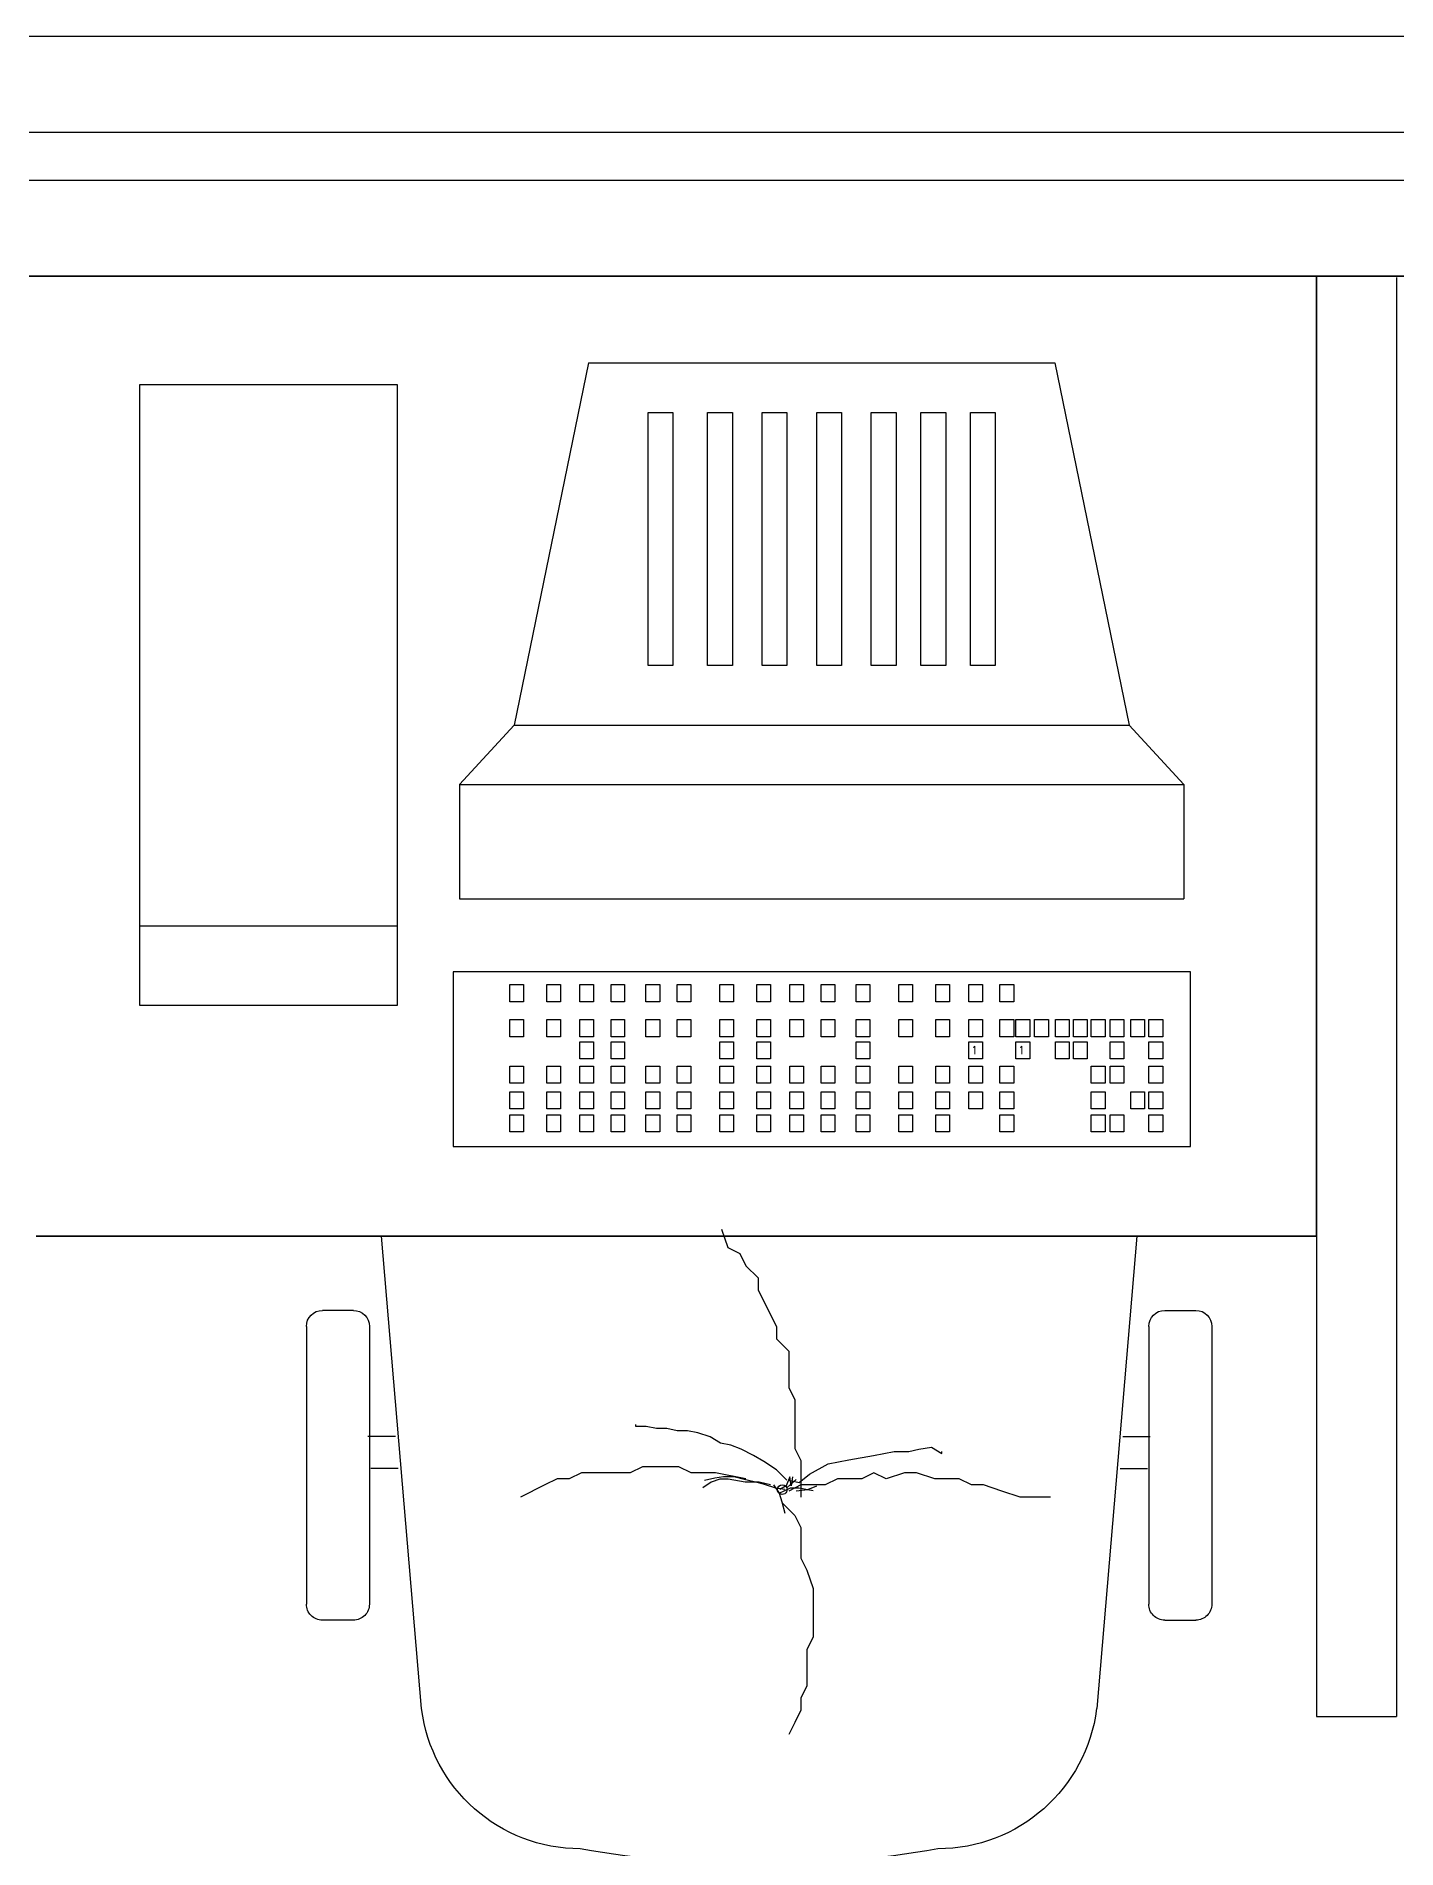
# Model space of a CAD drawing. Header units: metres. Extents: x 114 to 241, y 266 to 640.
# Drawn here: x 129.359 to 130.21, y 281.229 to 282.362 of the extents above; entities that cross this region are included whole.
import ezdxf

# ---------------------------------------------------------------- set-up
doc = ezdxf.new("R2010")
doc.units = ezdxf.units.M
doc.layers.add('Carimbo', color=7, linetype='Continuous')
doc.styles.add('ROMANS', font='romans')

msp = doc.modelspace()

# ---------------------------------------------------------------- linework, layer by layer
at = {"layer": 'Carimbo'}
for p, q in [((115.4094, 282.3616), (131.4094, 282.3616)), ((128.7594, 282.3616), (130.7594, 282.3616)), ((128.7594, 282.3016), (130.7594, 282.3016)), ((128.7594, 282.2716), (130.7594, 282.2716)), ((128.2594, 282.2116), (131.2594, 282.2116)), ((131.0094, 282.2116), (128.4594, 282.2116)), ((128.7594, 282.2116), (130.7594, 282.2116)), ((130.1594, 282.2115, -0.4318), (130.1594, 281.3116, -0.5099)), ((130.2094, 282.2108, -0.5334), (130.2094, 281.3116, -0.5334)), ((129.7045, 282.1575), (129.658, 281.9311)), ((129.7045, 282.1575), (129.9959, 282.1575)), ((129.9959, 282.1575), (130.0424, 281.9311)), ((129.4239, 282.1438), (129.4239, 281.756)), ((129.5851, 282.1438), (129.4239, 282.1438)), ((129.5851, 281.756), (129.5851, 282.1438)), ((129.7417, 281.9683), (129.7417, 282.1265)), ((129.7417, 282.1265), (129.7572, 282.1265)), ((129.7572, 282.1265), (129.7572, 281.9683)), ((129.7789, 281.9683), (129.7789, 282.1265)), ((129.7789, 282.1265), (129.7944, 282.1265)), ((129.7944, 282.1265), (129.7944, 281.9683)), ((129.813, 281.9683), (129.813, 282.1265)), ((129.813, 282.1265), (129.8285, 282.1265)), ((129.8285, 282.1265), (129.8285, 281.9683)), ((129.8471, 281.9683), (129.8471, 282.1265)), ((129.8471, 282.1265), (129.8626, 282.1265)), ((129.8626, 282.1265), (129.8626, 281.9683)), ((129.8812, 281.9683), (129.8812, 282.1265)), ((129.8812, 282.1265), (129.8967, 282.1265)), ((129.8967, 282.1265), (129.8967, 281.9683)), ((129.9122, 281.9683), (129.9122, 282.1265)), ((129.9122, 282.1265), (129.9277, 282.1265)), ((129.9277, 282.1265), (129.9277, 281.9683)), ((129.9432, 281.9683), (129.9432, 282.1265)), ((129.9432, 282.1265), (129.9587, 282.1265)), ((129.9587, 282.1265), (129.9587, 281.9683)), ((129.7572, 281.9683), (129.7417, 281.9683)), ((129.7944, 281.9683), (129.7789, 281.9683)), ((129.8285, 281.9683), (129.813, 281.9683)), ((129.8626, 281.9683), (129.8471, 281.9683)), ((129.8967, 281.9683), (129.8812, 281.9683)), ((129.9277, 281.9683), (129.9122, 281.9683)), ((129.9587, 281.9683), (129.9432, 281.9683)), ((129.658, 281.9311), (129.6239, 281.8939)), ((129.658, 281.9311), (130.0424, 281.9311)), ((130.0424, 281.9311), (130.0765, 281.8939)), ((129.6239, 281.8939), (129.6239, 281.8225)), ((129.6239, 281.8939), (130.0765, 281.8939)), ((130.0765, 281.8939), (130.0765, 281.8225)), ((129.6239, 281.8225), (130.0765, 281.8225)), ((129.4239, 281.8057), (129.5851, 281.8057)), ((129.62, 281.7769), (129.62, 281.6677)), ((130.0806, 281.7769), (129.62, 281.7769)), ((130.0806, 281.6677), (130.0806, 281.7769)), ((129.6554, 281.7582), (129.6554, 281.7689)), ((129.6554, 281.7689), (129.6639, 281.7689)), ((129.6639, 281.7582), (129.6554, 281.7582)), ((129.6639, 281.7689), (129.6639, 281.7582)), ((129.6785, 281.7582), (129.6785, 281.7689)), ((129.6785, 281.7689), (129.687, 281.7689)), ((129.687, 281.7582), (129.6785, 281.7582)), ((129.687, 281.7689), (129.687, 281.7582)), ((129.6991, 281.7582), (129.6991, 281.7689)), ((129.6991, 281.7689), (129.7077, 281.7689)), ((129.7077, 281.7582), (129.6991, 281.7582)), ((129.7077, 281.7689), (129.7077, 281.7582)), ((129.7186, 281.7582), (129.7186, 281.7689)), ((129.7186, 281.7689), (129.7271, 281.7689)), ((129.7271, 281.7582), (129.7186, 281.7582)), ((129.7271, 281.7689), (129.7271, 281.7582)), ((129.7404, 281.7582), (129.7404, 281.7689)), ((129.7404, 281.7689), (129.749, 281.7689)), ((129.749, 281.7582), (129.7404, 281.7582)), ((129.749, 281.7689), (129.749, 281.7582)), ((129.7599, 281.7582), (129.7599, 281.7689)), ((129.7599, 281.7689), (129.7685, 281.7689)), ((129.7685, 281.7582), (129.7599, 281.7582)), ((129.7685, 281.7689), (129.7685, 281.7582)), ((129.7866, 281.7582), (129.7866, 281.7689)), ((129.7866, 281.7689), (129.7952, 281.7689)), ((129.7952, 281.7582), (129.7866, 281.7582)), ((129.7952, 281.7689), (129.7952, 281.7582)), ((129.8097, 281.7582), (129.8097, 281.7689)), ((129.8097, 281.7689), (129.8183, 281.7689)), ((129.8183, 281.7582), (129.8097, 281.7582)), ((129.8183, 281.7689), (129.8183, 281.7582)), ((129.8304, 281.7582), (129.8304, 281.7689)), ((129.8304, 281.7689), (129.8389, 281.7689)), ((129.8389, 281.7582), (129.8304, 281.7582)), ((129.8389, 281.7689), (129.8389, 281.7582)), ((129.8498, 281.7582), (129.8498, 281.7689)), ((129.8498, 281.7689), (129.8584, 281.7689)), ((129.8584, 281.7582), (129.8498, 281.7582)), ((129.8584, 281.7689), (129.8584, 281.7582)), ((129.8717, 281.7582), (129.8717, 281.7689)), ((129.8717, 281.7689), (129.8803, 281.7689)), ((129.8803, 281.7582), (129.8717, 281.7582)), ((129.8803, 281.7689), (129.8803, 281.7582)), ((129.8984, 281.7582), (129.8984, 281.7689)), ((129.8984, 281.7689), (129.907, 281.7689)), ((129.907, 281.7582), (129.8984, 281.7582)), ((129.907, 281.7689), (129.907, 281.7582)), ((129.9215, 281.7582), (129.9215, 281.7689)), ((129.9215, 281.7689), (129.9301, 281.7689)), ((129.9301, 281.7582), (129.9215, 281.7582)), ((129.9301, 281.7689), (129.9301, 281.7582)), ((129.9422, 281.7582), (129.9422, 281.7689)), ((129.9422, 281.7689), (129.9507, 281.7689)), ((129.9507, 281.7582), (129.9422, 281.7582)), ((129.9507, 281.7689), (129.9507, 281.7582)), ((129.9616, 281.7582), (129.9616, 281.7689)), ((129.9616, 281.7689), (129.9702, 281.7689)), ((129.9702, 281.7582), (129.9616, 281.7582)), ((129.9702, 281.7689), (129.9702, 281.7582)), ((129.4239, 281.756), (129.5851, 281.756)), ((129.6554, 281.7363), (129.6554, 281.7471)), ((129.6554, 281.7471), (129.6639, 281.7471)), ((129.6639, 281.7471), (129.6639, 281.7363)), ((129.6785, 281.7363), (129.6785, 281.7471)), ((129.6785, 281.7471), (129.687, 281.7471)), ((129.687, 281.7471), (129.687, 281.7363)), ((129.6991, 281.7363), (129.6991, 281.7471)), ((129.6991, 281.7471), (129.7077, 281.7471)), ((129.7077, 281.7471), (129.7077, 281.7363)), ((129.7186, 281.7363), (129.7186, 281.7471)), ((129.7186, 281.7471), (129.7271, 281.7471)), ((129.7271, 281.7471), (129.7271, 281.7363)), ((129.7404, 281.7363), (129.7404, 281.7471)), ((129.7404, 281.7471), (129.749, 281.7471)), ((129.749, 281.7471), (129.749, 281.7363)), ((129.7599, 281.7363), (129.7599, 281.7471)), ((129.7599, 281.7471), (129.7685, 281.7471)), ((129.7685, 281.7471), (129.7685, 281.7363)), ((129.7866, 281.7363), (129.7866, 281.7471)), ((129.7866, 281.7471), (129.7952, 281.7471)), ((129.7952, 281.7471), (129.7952, 281.7363)), ((129.8097, 281.7363), (129.8097, 281.7471)), ((129.8097, 281.7471), (129.8183, 281.7471)), ((129.8183, 281.7471), (129.8183, 281.7363)), ((129.8304, 281.7363), (129.8304, 281.7471)), ((129.8304, 281.7471), (129.8389, 281.7471)), ((129.8389, 281.7471), (129.8389, 281.7363)), ((129.8498, 281.7363), (129.8498, 281.7471)), ((129.8498, 281.7471), (129.8584, 281.7471)), ((129.8584, 281.7471), (129.8584, 281.7363)), ((129.8717, 281.7363), (129.8717, 281.7471)), ((129.8717, 281.7471), (129.8803, 281.7471)), ((129.8803, 281.7471), (129.8803, 281.7363)), ((129.8984, 281.7363), (129.8984, 281.7471)), ((129.8984, 281.7471), (129.907, 281.7471)), ((129.907, 281.7471), (129.907, 281.7363)), ((129.9215, 281.7363), (129.9215, 281.7471)), ((129.9215, 281.7471), (129.9301, 281.7471)), ((129.9301, 281.7471), (129.9301, 281.7363)), ((129.9422, 281.7363), (129.9422, 281.7471)), ((129.9422, 281.7471), (129.9507, 281.7471)), ((129.9507, 281.7471), (129.9507, 281.7363)), ((129.9616, 281.7363), (129.9616, 281.7471)), ((129.9616, 281.7471), (129.9702, 281.7471)), ((129.9702, 281.7471), (129.9702, 281.7363)), ((129.9716, 281.7363), (129.9716, 281.7471)), ((129.9716, 281.7471), (129.9802, 281.7471)), ((129.9802, 281.7471), (129.9802, 281.7363)), ((129.9833, 281.7363), (129.9833, 281.7471)), ((129.9833, 281.7471), (129.9919, 281.7471)), ((129.9919, 281.7471), (129.9919, 281.7363)), ((129.9963, 281.7363), (129.9963, 281.7471)), ((129.9963, 281.7471), (130.0049, 281.7471)), ((130.0049, 281.7471), (130.0049, 281.7363)), ((130.0076, 281.7363), (130.0076, 281.7471)), ((130.0076, 281.7471), (130.0162, 281.7471)), ((130.0162, 281.7471), (130.0162, 281.7363)), ((130.0187, 281.7363), (130.0187, 281.7471)), ((130.0187, 281.7471), (130.0273, 281.7471)), ((130.0273, 281.7471), (130.0273, 281.7363)), ((130.0304, 281.7363), (130.0304, 281.7471)), ((130.0304, 281.7471), (130.039, 281.7471)), ((130.039, 281.7471), (130.039, 281.7363)), ((130.0435, 281.7363), (130.0435, 281.7471)), ((130.0435, 281.7471), (130.052, 281.7471)), ((130.052, 281.7471), (130.052, 281.7363)), ((130.0547, 281.7363), (130.0547, 281.7471)), ((130.0547, 281.7471), (130.0633, 281.7471)), ((130.0633, 281.7471), (130.0633, 281.7363)), ((129.6639, 281.7363), (129.6554, 281.7363)), ((129.687, 281.7363), (129.6785, 281.7363)), ((129.7077, 281.7363), (129.6991, 281.7363)), ((129.7271, 281.7363), (129.7186, 281.7363)), ((129.749, 281.7363), (129.7404, 281.7363)), ((129.7685, 281.7363), (129.7599, 281.7363)), ((129.7952, 281.7363), (129.7866, 281.7363)), ((129.8183, 281.7363), (129.8097, 281.7363)), ((129.8389, 281.7363), (129.8304, 281.7363)), ((129.8584, 281.7363), (129.8498, 281.7363)), ((129.8803, 281.7363), (129.8717, 281.7363)), ((129.907, 281.7363), (129.8984, 281.7363)), ((129.9301, 281.7363), (129.9215, 281.7363)), ((129.9507, 281.7363), (129.9422, 281.7363)), ((129.9702, 281.7363), (129.9616, 281.7363)), ((129.9802, 281.7363), (129.9716, 281.7363)), ((129.9919, 281.7363), (129.9833, 281.7363)), ((130.0049, 281.7363), (129.9963, 281.7363)), ((130.0162, 281.7363), (130.0076, 281.7363)), ((130.0273, 281.7363), (130.0187, 281.7363)), ((130.039, 281.7363), (130.0304, 281.7363)), ((130.052, 281.7363), (130.0435, 281.7363)), ((130.0633, 281.7363), (130.0547, 281.7363)), ((129.6991, 281.7225), (129.6991, 281.7332)), ((129.6991, 281.7332), (129.7077, 281.7332)), ((129.7077, 281.7332), (129.7077, 281.7225)), ((129.7186, 281.7225), (129.7186, 281.7332)), ((129.7186, 281.7332), (129.7271, 281.7332)), ((129.7271, 281.7332), (129.7271, 281.7225)), ((129.7866, 281.7225), (129.7866, 281.7332)), ((129.7866, 281.7332), (129.7952, 281.7332)), ((129.7952, 281.7332), (129.7952, 281.7225)), ((129.8097, 281.7225), (129.8097, 281.7332)), ((129.8097, 281.7332), (129.8183, 281.7332)), ((129.8183, 281.7332), (129.8183, 281.7225)), ((129.8717, 281.7225), (129.8717, 281.7332)), ((129.8717, 281.7332), (129.8803, 281.7332)), ((129.8803, 281.7332), (129.8803, 281.7225)), ((129.9422, 281.7225), (129.9422, 281.7332)), ((129.9422, 281.7332), (129.9507, 281.7332)), ((129.9507, 281.7332), (129.9507, 281.7225)), ((129.9716, 281.7225), (129.9716, 281.7332)), ((129.9716, 281.7332), (129.9802, 281.7332)), ((129.9802, 281.7332), (129.9802, 281.7225)), ((129.9963, 281.7225), (129.9963, 281.7332)), ((129.9963, 281.7332), (130.0049, 281.7332)), ((130.0049, 281.7332), (130.0049, 281.7225)), ((130.0076, 281.7225), (130.0076, 281.7332)), ((130.0076, 281.7332), (130.0162, 281.7332)), ((130.0162, 281.7332), (130.0162, 281.7225)), ((130.0304, 281.7225), (130.0304, 281.7332)), ((130.0304, 281.7332), (130.039, 281.7332)), ((130.039, 281.7332), (130.039, 281.7225)), ((130.0547, 281.7225), (130.0547, 281.7332)), ((130.0547, 281.7332), (130.0633, 281.7332)), ((130.0633, 281.7332), (130.0633, 281.7225)), ((129.6554, 281.7073), (129.6554, 281.718)), ((129.6554, 281.718), (129.6639, 281.718)), ((129.6639, 281.718), (129.6639, 281.7073)), ((129.6785, 281.7073), (129.6785, 281.718)), ((129.6785, 281.718), (129.687, 281.718)), ((129.687, 281.718), (129.687, 281.7073)), ((129.7077, 281.7225), (129.6991, 281.7225)), ((129.6991, 281.7073), (129.6991, 281.718)), ((129.6991, 281.718), (129.7077, 281.718)), ((129.7077, 281.718), (129.7077, 281.7073)), ((129.7271, 281.7225), (129.7186, 281.7225)), ((129.7186, 281.7073), (129.7186, 281.718)), ((129.7186, 281.718), (129.7271, 281.718)), ((129.7271, 281.718), (129.7271, 281.7073)), ((129.7404, 281.7073), (129.7404, 281.718)), ((129.7404, 281.718), (129.749, 281.718)), ((129.749, 281.718), (129.749, 281.7073)), ((129.7599, 281.7073), (129.7599, 281.718)), ((129.7599, 281.718), (129.7685, 281.718)), ((129.7685, 281.718), (129.7685, 281.7073)), ((129.7952, 281.7225), (129.7866, 281.7225)), ((129.7866, 281.7073), (129.7866, 281.718)), ((129.7866, 281.718), (129.7952, 281.718)), ((129.7952, 281.718), (129.7952, 281.7073)), ((129.8183, 281.7225), (129.8097, 281.7225)), ((129.8097, 281.7073), (129.8097, 281.718)), ((129.8097, 281.718), (129.8183, 281.718)), ((129.8183, 281.718), (129.8183, 281.7073)), ((129.8304, 281.7073), (129.8304, 281.718)), ((129.8304, 281.718), (129.8389, 281.718)), ((129.8389, 281.718), (129.8389, 281.7073)), ((129.8498, 281.7073), (129.8498, 281.718)), ((129.8498, 281.718), (129.8584, 281.718)), ((129.8584, 281.718), (129.8584, 281.7073)), ((129.8803, 281.7225), (129.8717, 281.7225)), ((129.8717, 281.7073), (129.8717, 281.718)), ((129.8717, 281.718), (129.8803, 281.718)), ((129.8803, 281.718), (129.8803, 281.7073)), ((129.8984, 281.7073), (129.8984, 281.718)), ((129.8984, 281.718), (129.907, 281.718)), ((129.907, 281.718), (129.907, 281.7073)), ((129.9215, 281.7073), (129.9215, 281.718)), ((129.9215, 281.718), (129.9301, 281.718)), ((129.9301, 281.718), (129.9301, 281.7073)), ((129.9507, 281.7225), (129.9422, 281.7225)), ((129.9422, 281.7073), (129.9422, 281.718)), ((129.9422, 281.718), (129.9507, 281.718)), ((129.9507, 281.718), (129.9507, 281.7073)), ((129.9616, 281.7073), (129.9616, 281.718)), ((129.9616, 281.718), (129.9702, 281.718)), ((129.9702, 281.718), (129.9702, 281.7073)), ((129.9802, 281.7225), (129.9716, 281.7225)), ((130.0049, 281.7225), (129.9963, 281.7225)), ((130.0162, 281.7225), (130.0076, 281.7225)), ((130.0187, 281.7073), (130.0187, 281.718)), ((130.0187, 281.718), (130.0273, 281.718)), ((130.0273, 281.718), (130.0273, 281.7073)), ((130.039, 281.7225), (130.0304, 281.7225)), ((130.0304, 281.7073), (130.0304, 281.718)), ((130.0304, 281.718), (130.039, 281.718)), ((130.039, 281.718), (130.039, 281.7073)), ((130.0633, 281.7225), (130.0547, 281.7225)), ((130.0547, 281.7073), (130.0547, 281.718)), ((130.0547, 281.718), (130.0633, 281.718)), ((130.0633, 281.718), (130.0633, 281.7073)), ((129.6639, 281.7073), (129.6554, 281.7073)), ((129.6554, 281.6912), (129.6554, 281.7019)), ((129.6554, 281.7019), (129.6639, 281.7019)), ((129.6639, 281.7019), (129.6639, 281.6912)), ((129.687, 281.7073), (129.6785, 281.7073)), ((129.6785, 281.6912), (129.6785, 281.7019)), ((129.6785, 281.7019), (129.687, 281.7019)), ((129.687, 281.7019), (129.687, 281.6912)), ((129.7077, 281.7073), (129.6991, 281.7073)), ((129.6991, 281.6912), (129.6991, 281.7019)), ((129.6991, 281.7019), (129.7077, 281.7019)), ((129.7077, 281.7019), (129.7077, 281.6912)), ((129.7271, 281.7073), (129.7186, 281.7073)), ((129.7186, 281.6912), (129.7186, 281.7019)), ((129.7186, 281.7019), (129.7271, 281.7019)), ((129.7271, 281.7019), (129.7271, 281.6912)), ((129.749, 281.7073), (129.7404, 281.7073)), ((129.7404, 281.6912), (129.7404, 281.7019)), ((129.7404, 281.7019), (129.749, 281.7019)), ((129.749, 281.7019), (129.749, 281.6912)), ((129.7685, 281.7073), (129.7599, 281.7073)), ((129.7599, 281.6912), (129.7599, 281.7019)), ((129.7599, 281.7019), (129.7685, 281.7019)), ((129.7685, 281.7019), (129.7685, 281.6912)), ((129.7952, 281.7073), (129.7866, 281.7073)), ((129.7866, 281.6912), (129.7866, 281.7019)), ((129.7866, 281.7019), (129.7952, 281.7019)), ((129.7952, 281.7019), (129.7952, 281.6912)), ((129.8183, 281.7073), (129.8097, 281.7073)), ((129.8097, 281.6912), (129.8097, 281.7019)), ((129.8097, 281.7019), (129.8183, 281.7019)), ((129.8183, 281.7019), (129.8183, 281.6912)), ((129.8389, 281.7073), (129.8304, 281.7073)), ((129.8304, 281.6912), (129.8304, 281.7019)), ((129.8304, 281.7019), (129.8389, 281.7019)), ((129.8389, 281.7019), (129.8389, 281.6912)), ((129.8584, 281.7073), (129.8498, 281.7073)), ((129.8498, 281.6912), (129.8498, 281.7019)), ((129.8498, 281.7019), (129.8584, 281.7019)), ((129.8584, 281.7019), (129.8584, 281.6912)), ((129.8803, 281.7073), (129.8717, 281.7073)), ((129.8717, 281.6912), (129.8717, 281.7019)), ((129.8717, 281.7019), (129.8803, 281.7019)), ((129.8803, 281.7019), (129.8803, 281.6912)), ((129.907, 281.7073), (129.8984, 281.7073)), ((129.8984, 281.6912), (129.8984, 281.7019)), ((129.8984, 281.7019), (129.907, 281.7019)), ((129.907, 281.7019), (129.907, 281.6912)), ((129.9301, 281.7073), (129.9215, 281.7073)), ((129.9215, 281.6912), (129.9215, 281.7019)), ((129.9215, 281.7019), (129.9301, 281.7019)), ((129.9301, 281.7019), (129.9301, 281.6912)), ((129.9507, 281.7073), (129.9422, 281.7073)), ((129.9422, 281.6912), (129.9422, 281.7019)), ((129.9422, 281.7019), (129.9507, 281.7019)), ((129.9507, 281.7019), (129.9507, 281.6912)), ((129.9702, 281.7073), (129.9616, 281.7073)), ((129.9616, 281.6912), (129.9616, 281.7019)), ((129.9616, 281.7019), (129.9702, 281.7019)), ((129.9702, 281.7019), (129.9702, 281.6912)), ((130.0273, 281.7073), (130.0187, 281.7073)), ((130.0187, 281.6912), (130.0187, 281.7019)), ((130.0187, 281.7019), (130.0273, 281.7019)), ((130.0273, 281.7019), (130.0273, 281.6912)), ((130.039, 281.7073), (130.0304, 281.7073)), ((130.0435, 281.6912), (130.0435, 281.7019)), ((130.0435, 281.7019), (130.052, 281.7019)), ((130.052, 281.7019), (130.052, 281.6912)), ((130.0633, 281.7073), (130.0547, 281.7073)), ((130.0547, 281.6912), (130.0547, 281.7019)), ((130.0547, 281.7019), (130.0633, 281.7019)), ((130.0633, 281.7019), (130.0633, 281.6912)), ((129.6639, 281.6912), (129.6554, 281.6912)), ((129.687, 281.6912), (129.6785, 281.6912)), ((129.7077, 281.6912), (129.6991, 281.6912)), ((129.7271, 281.6912), (129.7186, 281.6912)), ((129.749, 281.6912), (129.7404, 281.6912)), ((129.7685, 281.6912), (129.7599, 281.6912)), ((129.7952, 281.6912), (129.7866, 281.6912)), ((129.8183, 281.6912), (129.8097, 281.6912)), ((129.8389, 281.6912), (129.8304, 281.6912)), ((129.8584, 281.6912), (129.8498, 281.6912)), ((129.8803, 281.6912), (129.8717, 281.6912)), ((129.907, 281.6912), (129.8984, 281.6912)), ((129.9301, 281.6912), (129.9215, 281.6912)), ((129.9507, 281.6912), (129.9422, 281.6912)), ((129.9702, 281.6912), (129.9616, 281.6912)), ((130.0273, 281.6912), (130.0187, 281.6912)), ((130.052, 281.6912), (130.0435, 281.6912)), ((130.0633, 281.6912), (130.0547, 281.6912)), ((129.6554, 281.6769), (129.6554, 281.6876)), ((129.6554, 281.6876), (129.6639, 281.6876)), ((129.6639, 281.6876), (129.6639, 281.6769)), ((129.6785, 281.6769), (129.6785, 281.6876)), ((129.6785, 281.6876), (129.687, 281.6876)), ((129.687, 281.6876), (129.687, 281.6769)), ((129.6991, 281.6769), (129.6991, 281.6876)), ((129.6991, 281.6876), (129.7077, 281.6876)), ((129.7077, 281.6876), (129.7077, 281.6769)), ((129.7186, 281.6769), (129.7186, 281.6876)), ((129.7186, 281.6876), (129.7271, 281.6876)), ((129.7271, 281.6876), (129.7271, 281.6769)), ((129.7404, 281.6769), (129.7404, 281.6876)), ((129.7404, 281.6876), (129.749, 281.6876)), ((129.749, 281.6876), (129.749, 281.6769)), ((129.7599, 281.6769), (129.7599, 281.6876)), ((129.7599, 281.6876), (129.7685, 281.6876)), ((129.7685, 281.6876), (129.7685, 281.6769)), ((129.7866, 281.6769), (129.7866, 281.6876)), ((129.7866, 281.6876), (129.7952, 281.6876)), ((129.7952, 281.6876), (129.7952, 281.6769)), ((129.8097, 281.6769), (129.8097, 281.6876)), ((129.8097, 281.6876), (129.8183, 281.6876)), ((129.8183, 281.6876), (129.8183, 281.6769)), ((129.8304, 281.6769), (129.8304, 281.6876)), ((129.8304, 281.6876), (129.8389, 281.6876)), ((129.8389, 281.6876), (129.8389, 281.6769)), ((129.8498, 281.6769), (129.8498, 281.6876)), ((129.8498, 281.6876), (129.8584, 281.6876)), ((129.8584, 281.6876), (129.8584, 281.6769)), ((129.8717, 281.6769), (129.8717, 281.6876)), ((129.8717, 281.6876), (129.8803, 281.6876)), ((129.8803, 281.6876), (129.8803, 281.6769)), ((129.8984, 281.6769), (129.8984, 281.6876)), ((129.8984, 281.6876), (129.907, 281.6876)), ((129.907, 281.6876), (129.907, 281.6769)), ((129.9215, 281.6769), (129.9215, 281.6876)), ((129.9215, 281.6876), (129.9301, 281.6876)), ((129.9301, 281.6876), (129.9301, 281.6769)), ((129.9616, 281.6769), (129.9616, 281.6876)), ((129.9616, 281.6876), (129.9702, 281.6876)), ((129.9702, 281.6876), (129.9702, 281.6769)), ((130.0187, 281.6769), (130.0187, 281.6876)), ((130.0187, 281.6876), (130.0273, 281.6876)), ((130.0273, 281.6876), (130.0273, 281.6769)), ((130.0304, 281.6769), (130.0304, 281.6876)), ((130.0304, 281.6876), (130.039, 281.6876)), ((130.039, 281.6876), (130.039, 281.6769)), ((130.0547, 281.6769), (130.0547, 281.6876)), ((130.0547, 281.6876), (130.0633, 281.6876)), ((130.0633, 281.6876), (130.0633, 281.6769)), ((129.62, 281.6677), (130.0806, 281.6677)), ((129.6639, 281.6769), (129.6554, 281.6769)), ((129.687, 281.6769), (129.6785, 281.6769)), ((129.7077, 281.6769), (129.6991, 281.6769)), ((129.7271, 281.6769), (129.7186, 281.6769)), ((129.749, 281.6769), (129.7404, 281.6769)), ((129.7685, 281.6769), (129.7599, 281.6769)), ((129.7952, 281.6769), (129.7866, 281.6769)), ((129.8183, 281.6769), (129.8097, 281.6769)), ((129.8389, 281.6769), (129.8304, 281.6769)), ((129.8584, 281.6769), (129.8498, 281.6769)), ((129.8803, 281.6769), (129.8717, 281.6769)), ((129.907, 281.6769), (129.8984, 281.6769)), ((129.9301, 281.6769), (129.9215, 281.6769)), ((129.9702, 281.6769), (129.9616, 281.6769)), ((130.0273, 281.6769), (130.0187, 281.6769)), ((130.039, 281.6769), (130.0304, 281.6769)), ((130.0633, 281.6769), (130.0547, 281.6769)), ((129.6002, 281.3164), (129.5752, 281.6116)), ((129.7877, 281.616), (129.7915, 281.6046)), ((130.0471, 281.6116), (130.0221, 281.3164)), ((129.7915, 281.6046), (129.7991, 281.6008)), ((129.7991, 281.6008), (129.8029, 281.5932)), ((129.8029, 281.5932), (129.8105, 281.5856)), ((129.8105, 281.5856), (129.8105, 281.578)), ((129.8105, 281.578), (129.822, 281.5552)), ((129.5576, 281.5653), (129.5382, 281.5653)), ((130.0646, 281.5653), (130.084, 281.5653)), ((129.5282, 281.5553), (129.5282, 281.3817)), ((129.5676, 281.5553), (129.5676, 281.3817)), ((129.822, 281.5552), (129.822, 281.5475)), ((130.0546, 281.5553), (130.0546, 281.3817)), ((130.094, 281.5553), (130.094, 281.3817)), ((129.822, 281.5475), (129.8296, 281.5399)), ((129.8296, 281.5399), (129.8296, 281.5171)), ((129.8296, 281.5171), (129.8334, 281.5095)), ((129.8334, 281.5095), (129.8334, 281.479)), ((129.5838, 281.4864), (129.5667, 281.4864)), ((129.734, 281.4927), (129.734, 281.494)), ((129.7405, 281.4927), (129.734, 281.4927)), ((129.747, 281.4914), (129.7405, 281.4927)), ((129.7534, 281.4914), (129.747, 281.4914)), ((129.7599, 281.4901), (129.7534, 281.4914)), ((129.7663, 281.4901), (129.7599, 281.4901)), ((129.7728, 281.4888), (129.7663, 281.4901)), ((129.7806, 281.4862), (129.7728, 281.4888)), ((129.787, 281.4824), (129.7806, 281.4862)), ((130.0384, 281.4864), (130.0555, 281.4864)), ((129.7935, 281.4811), (129.787, 281.4824)), ((129.7999, 281.4785), (129.7935, 281.4811)), ((129.8077, 281.4746), (129.7999, 281.4785)), ((129.8141, 281.4708), (129.8077, 281.4746)), ((129.8334, 281.479), (129.8372, 281.4714)), ((129.8671, 281.472), (129.8826, 281.4746)), ((129.8826, 281.4746), (129.8955, 281.4772)), ((129.8955, 281.4772), (129.9046, 281.4772)), ((129.9046, 281.4772), (129.911, 281.4785)), ((129.911, 281.4785), (129.9188, 281.4798)), ((129.9188, 281.4798), (129.9252, 281.4759)), ((129.9252, 281.4759), (129.9252, 281.4772)), ((129.5855, 281.4664), (129.5684, 281.4664)), ((129.7001, 281.4638), (129.6925, 281.46)), ((129.7306, 281.4638), (129.7001, 281.4638)), ((129.7382, 281.4676), (129.7306, 281.4638)), ((129.761, 281.4676), (129.7382, 281.4676)), ((129.7687, 281.4638), (129.761, 281.4676)), ((129.7839, 281.4638), (129.7687, 281.4638)), ((129.8029, 281.46), (129.7839, 281.4638)), ((129.8219, 281.4656), (129.8141, 281.4708)), ((129.8284, 281.4591), (129.8219, 281.4656)), ((129.8372, 281.4714), (129.8372, 281.4486)), ((129.8426, 281.463), (129.8542, 281.4695)), ((129.8542, 281.4695), (129.8671, 281.472)), ((129.8829, 281.4638), (129.8753, 281.46)), ((129.8905, 281.46), (129.8829, 281.4638)), ((129.9019, 281.4638), (129.8905, 281.46)), ((129.9095, 281.4638), (129.9019, 281.4638)), ((129.921, 281.46), (129.9095, 281.4638)), ((130.0367, 281.4664), (130.0538, 281.4664)), ((129.6773, 281.4562), (129.662, 281.4486)), ((129.6849, 281.46), (129.6773, 281.4562)), ((129.6925, 281.46), (129.6849, 281.46)), ((129.7812, 281.458), (129.7759, 281.4545)), ((129.7834, 281.4605), (129.777, 281.4589)), ((129.7865, 281.4598), (129.7812, 281.458)), ((129.7889, 281.4613), (129.7834, 281.4605)), ((129.7918, 281.4598), (129.7865, 281.4598)), ((129.7953, 281.4613), (129.7889, 281.4613)), ((129.8024, 281.458), (129.7918, 281.4598)), ((129.8017, 281.4597), (129.7953, 281.4613)), ((129.808, 281.4581), (129.8017, 281.4597)), ((129.8112, 281.458), (129.8024, 281.458)), ((129.8144, 281.4565), (129.808, 281.4581)), ((129.8183, 281.4563), (129.8112, 281.458)), ((129.8216, 281.4541), (129.8144, 281.4565)), ((129.8201, 281.4563), (129.8236, 281.451)), ((129.8272, 281.4533), (129.8216, 281.4541)), ((129.8236, 281.451), (129.8307, 281.4545)), ((129.828, 281.4557), (129.824, 281.4533)), ((129.8304, 281.4613), (129.828, 281.4557)), ((129.8288, 281.4549), (129.8343, 281.4597)), ((129.8296, 281.4591), (129.8361, 281.4578)), ((129.8372, 281.4562), (129.8296, 281.4524)), ((129.8311, 281.4557), (129.8304, 281.4613)), ((129.8307, 281.4545), (129.836, 281.4545)), ((129.8319, 281.4613), (129.8311, 281.4557)), ((129.8343, 281.4526), (129.8415, 281.4533)), ((129.836, 281.4545), (129.8448, 281.4527)), ((129.8361, 281.4578), (129.8426, 281.463)), ((129.8524, 281.4562), (129.8372, 281.4562)), ((129.8415, 281.4533), (129.8471, 281.4557)), ((129.86, 281.46), (129.8524, 281.4562)), ((129.8753, 281.46), (129.86, 281.46)), ((129.9362, 281.46), (129.921, 281.46)), ((129.9438, 281.4562), (129.9362, 281.46)), ((129.9514, 281.4562), (129.9438, 281.4562)), ((129.9628, 281.4524), (129.9514, 281.4562)), ((129.9743, 281.4486), (129.9628, 281.4524)), ((129.8236, 281.451), (129.8254, 281.4457)), ((129.8254, 281.4457), (129.8272, 281.4386)), ((129.8258, 281.4448), (129.8334, 281.4372)), ((129.9933, 281.4486), (129.9743, 281.4486)), ((129.8334, 281.4372), (129.8372, 281.4296)), ((129.8372, 281.4296), (129.8372, 281.4105)), ((129.8372, 281.4105), (129.841, 281.4029)), ((129.841, 281.4029), (129.8448, 281.3915)), ((129.8448, 281.3915), (129.8448, 281.3611)), ((129.5576, 281.3717), (129.5382, 281.3717)), ((130.0646, 281.3717), (130.084, 281.3717)), ((129.8448, 281.3611), (129.841, 281.3534)), ((129.841, 281.3534), (129.841, 281.3306)), ((129.841, 281.3306), (129.8372, 281.323)), ((129.8372, 281.323), (129.8372, 281.3154)), ((129.8334, 281.3078), (129.8296, 281.3002)), ((129.8372, 281.3154), (129.8334, 281.3078)), ((130.1594, 281.3116), (130.2094, 281.3116))]:
    msp.add_line(p, q, dxfattribs=at)
at = {"layer": 'Carimbo', "extrusion": (-1.77636e-17, -1.77636e-17, -1)}
for centre, major_axis, start_param, end_param in [((129.5382, 281.5553), (-0.00707, 0.00707), 5.497787, 7.068583), ((129.5576, 281.5553), (0.00707, 0.00707), -0.785398, 0.785398), ((130.0646, 281.5553), (-0.00707, 0.00707), 5.497787, 7.068583), ((130.084, 281.5553), (0.00707, 0.00707), -0.785398, 0.785398), ((129.8256, 281.4533), (0.00212, 0.00212), 3.926991, 7.068583), ((129.8256, 281.4533), (0.00212, 0.00212), 0.785398, 3.926991), ((129.5382, 281.3817), (0.00707, 0.00707), 2.356194, 3.926991), ((129.5576, 281.3817), (-0.00707, 0.00707), 2.356194, 3.926991), ((130.0646, 281.3817), (0.00707, 0.00707), 2.356194, 3.926991), ((130.084, 281.3817), (-0.00707, 0.00707), 2.356194, 3.926991), ((129.6994, 281.3288), (0.0707, 0.0707), 2.356194, 3.802636), ((129.9228, 281.3288), (0.0707, 0.0707), 0.909753, 2.356194), ((129.8111, 281.8479), (-0.4448, 0.4448), 3.74845, 4.105531)]:
    msp.add_ellipse(centre, major_axis=major_axis, ratio=1, start_param=start_param, end_param=end_param, dxfattribs=at)
at = {"layer": 'Carimbo', "linetype": 'Continuous', "invisible_edges": 4}
msp.add_3dface([(130.1594, 281.6116, 0.3429), (130.1594, 281.6116, -0.4318), (130.1594, 282.2115, -0.4318)], dxfattribs=at)
at = {"layer": 'Carimbo'}
msp.add_3dface([(130.084, 281.6116, 0.1397), (129.5125, 281.6116, 0.1397), (129.3594, 281.6116), (130.1594, 281.6116)], dxfattribs=at)

# ---------------------------------------------------------------- texts
at = {"layer": 'Carimbo', "style": 'ROMANS', "text_generation_flag": 6}
for p in [(129.9435, 281.7255), (129.9729, 281.7255)]:
    msp.add_text('1', height=0.005, rotation=180, dxfattribs=at).set_placement(p)

doc.saveas('drawing.dxf')
